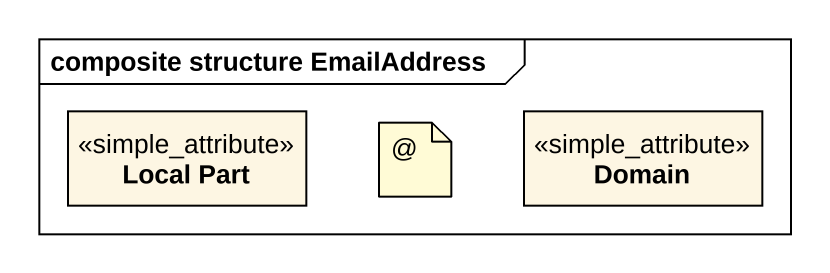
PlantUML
@startuml
mainframe composite structure EmailAddress
rectangle "Local Part" as Local_Part <<simple_attribute>>
rectangle Domain <<simple_attribute>>
note as N1
  ~@
end note
@enduml
